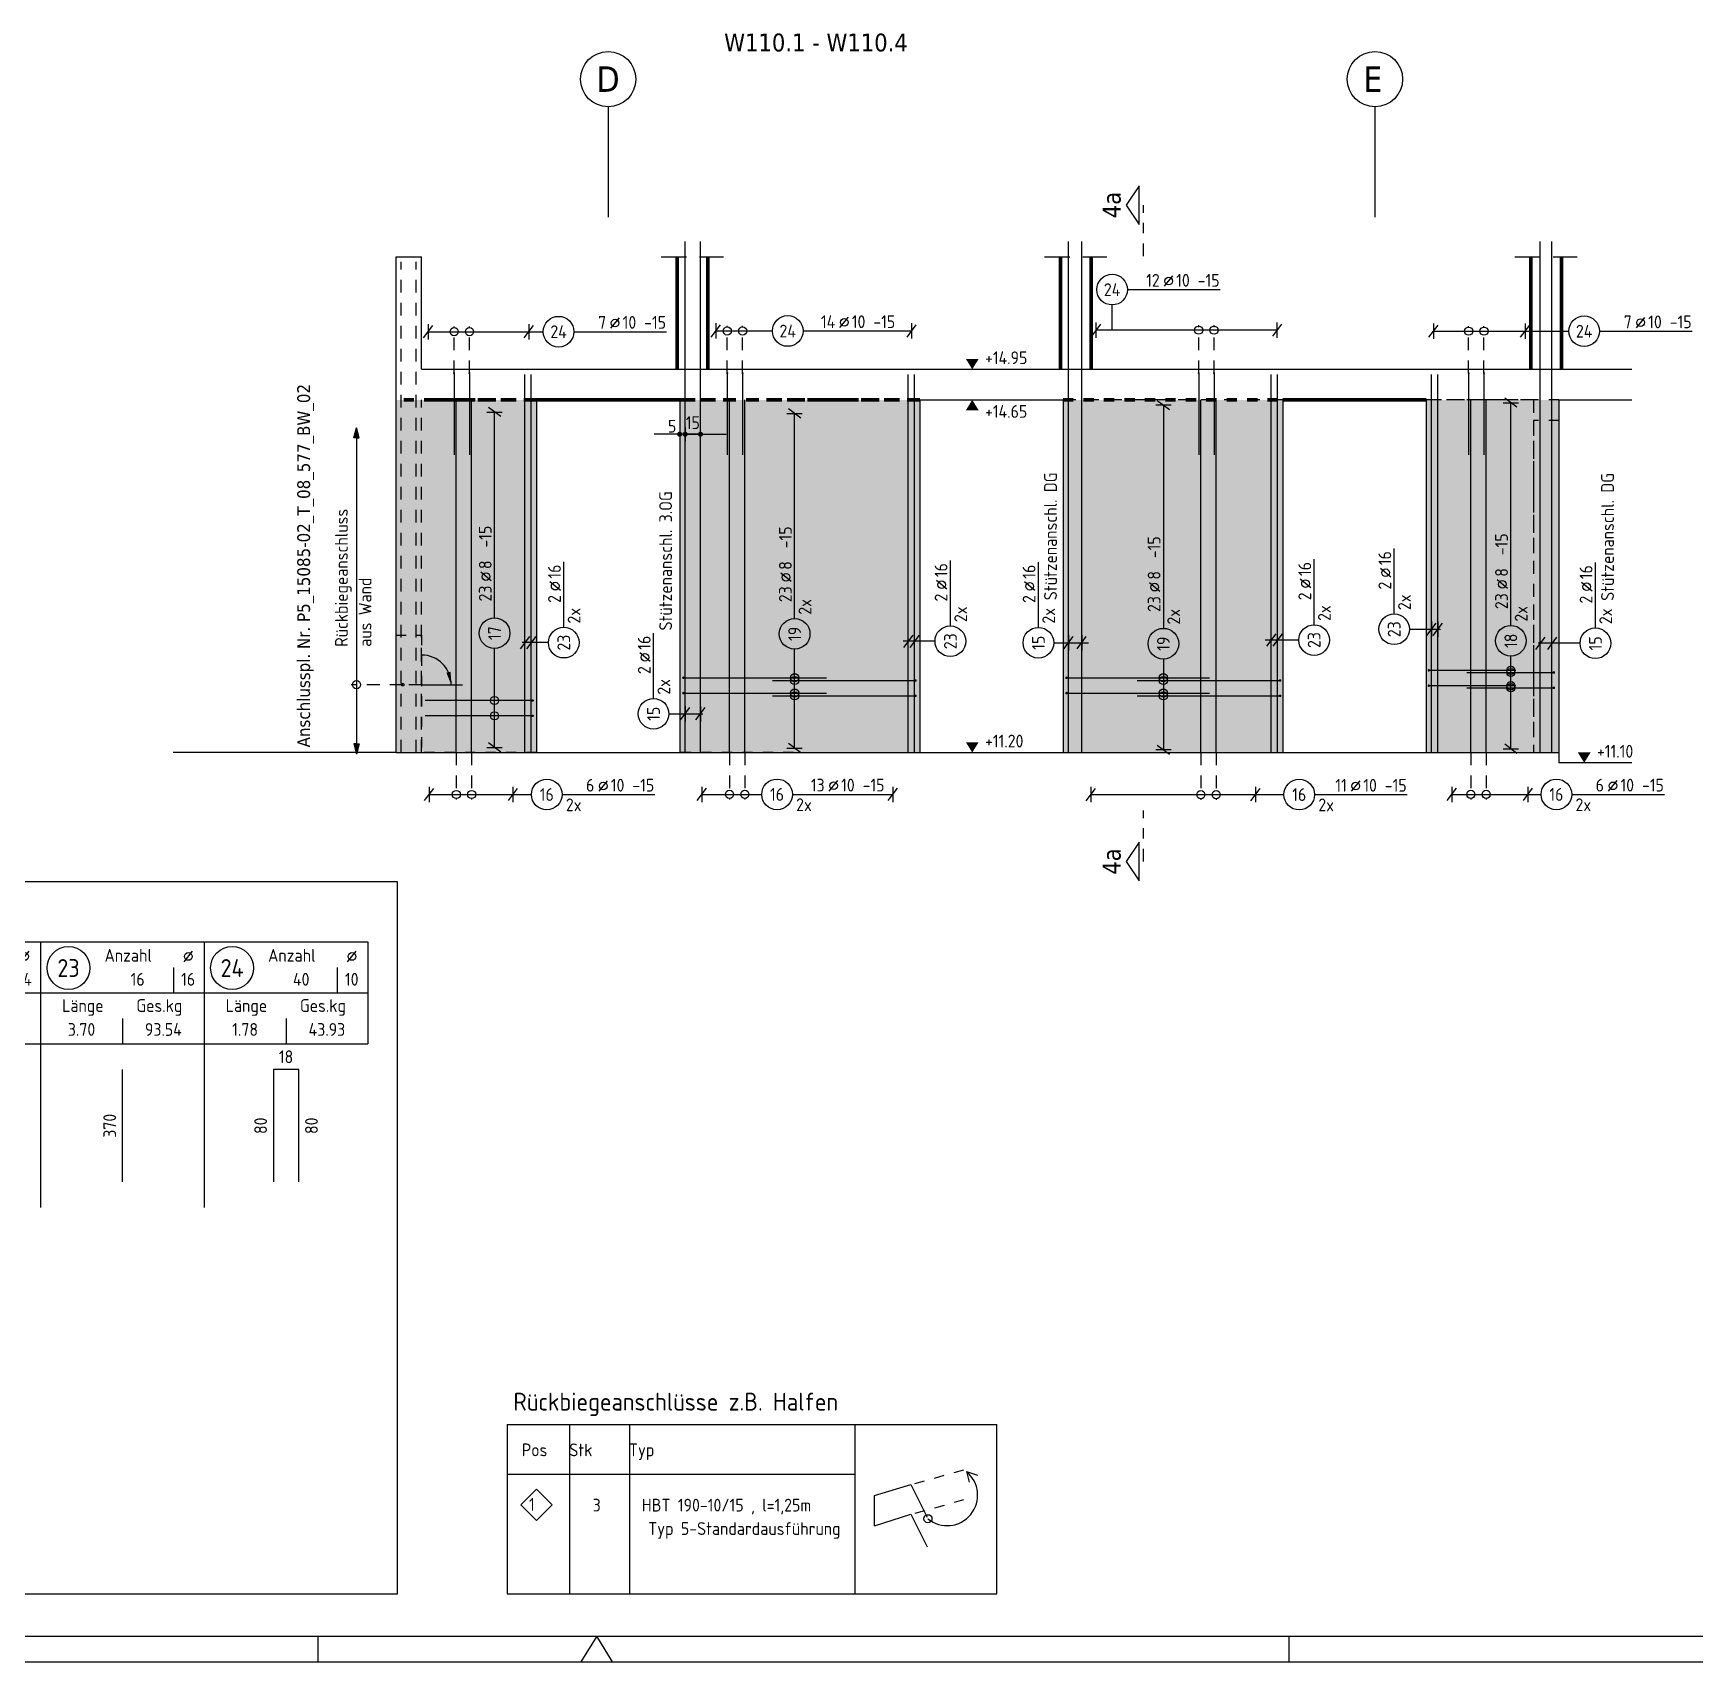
# Model space of a CAD drawing. Extents: x 0 to 72.6, y 1.4 to 31.1.
# Drawn here: x 26.26 to 42.52, y 1.41 to 17.34 of the extents above; entities that cross this region are included whole.
import ezdxf
from ezdxf.enums import TextEntityAlignment as Align

# ---------------------------------------------------------------- set-up
doc = ezdxf.new("R2010")
doc.units = 0
doc.header["$LTSCALE"] = 0.5
for name, pattern in [('AUSGEZOGEN', [1000.01, 1000, 0.01]), ('DASHDOTSMALL', [1.05, 0.5, -0.25, 0.05, -0.25]), ('DOT', [0.175, 0.05, -0.125]), ('GESTRICHELT', [0.75, 0.5, -0.25]), ('HIDDEN', [0.375, 0.25, -0.125]), ('PUNKT', [0.175, 0.05, -0.125]), ('STRICHPUNKT2', [0.55, 0.25, -0.125, 0.05, -0.125]), ('VERDECKT', [0.375, 0.25, -0.125])]:
    doc.linetypes.add(name, pattern=pattern)
for name, color, linetype in [('ACHSEN', 7, 'Continuous'), ('AFU', 7, 'Continuous'), ('BETON', 7, 'Continuous'), ('DRUEBER', 7, 'Continuous'), ('grau_hell', 7, 'Continuous'), ('grau_mittel', 7, 'Continuous'), ('HBT', 7, 'Continuous'), ('HILFE', 7, 'Continuous'), ('koten', 7, 'Continuous'), ('MASSE', 7, 'Continuous'), ('OBJEKT', 7, 'Continuous'), ('RAHMEN', 7, 'Continuous'), ('RND', 7, 'Continuous'), ('RND_BILD', 7, 'Continuous'), ('SCHNITTE', 7, 'Continuous'), ('SFP_Achsen', 7, 'Continuous'), ('TEXT', 7, 'Continuous'), ('VERDECKT', 7, 'Continuous')]:
    doc.layers.add(name, color=color, linetype=linetype)
doc.layers.add('NOPLOT', color=7, linetype='Continuous', plot=False)
doc.styles.add('helv', font='tahoma.ttf')
doc.styles.add('liste', font='isocp-e.shx')
doc.styles.add('txt', font='isocp.shx')
doc.linetypes.add('AFU_50L', pattern='A,0.75,["/",Standard,S=0.2,R=0,X=-0.01,Y=-0.1],0.07,["/",Standard,S=0.2,R=0,X=-0.01,Y=-0.1],0.75', length=1.57)
doc.dimstyles.new('DOT_I', dxfattribs={"dimscale": 0.5, "dimtxt": 0.25, "dimasz": 0.25, "dimexe": 0.1, "dimexo": 0.3, "dimgap": 0.1, "dimtad": 1, "dimdec": 3, "dimzin": 3, "dimtxsty": 'txt', "dimblk": 'DOT', "dimblk1": 'DOT', "dimblk2": 'DOT', "dimsah": 1, "dimcen": 0.1, "dimse1": 1, "dimse2": 1, "dimazin": 0, "dimtfac": 1, "dimtdec": 4, "dimtix": 1, "dimtmove": 2, "dimatfit": 3, "dimfxl": 0, "dimtvp": 1, "dimtolj": 1, "dimtzin": 0, "dimarcsym": 0})

# ---------------------------------------------------------------- blocks, each defined once
blk = doc.blocks.new('A1-19-0')
at = {"layer": 'RAHMEN', "color": 5}
blk.add_line((2, 0.5), (102.6, 0.5), dxfattribs=at)
at = {"layer": 'RAHMEN', "color": 7}
for p, q in [((46.1, 0), (46.1, 0.5)), ((65.1, 0), (65.1, 0.5))]:
    blk.add_line(p, q, dxfattribs=at)
at = {"layer": 'RAHMEN', "color": 7, "linetype": 'Continuous'}
for p, q in [((51.55, 0.5), (51.24, 0)), ((51.86, 0), (51.55, 0.5))]:
    blk.add_line(p, q, dxfattribs=at)
at = {"layer": 'RAHMEN'}
blk.add_line((0, 0), (103.1, 0), dxfattribs=at)
blk = doc.blocks.new('PFEIL')
at = {"color": 7, "linetype": 'Continuous'}
blk.add_solid([(-1, -0.17), (-1, 0.17), (0, 0)], dxfattribs=at)
blk = doc.blocks.new('Pfeillinie')
at = {"layer": 'TEXT', "linetype": 'Continuous'}
blk.add_hatch(color=7, dxfattribs=at).paths.add_polyline_path([(0, 0), (-0.8, 0.2), (-0.8, 0), (-0.8, -0.2)])
at = {"layer": 'TEXT', "color": 7, "linetype": 'Continuous'}
for p, q in [((-0.8, 0), (-0.8, 0.2)), ((-0.8, 0.2), (0, 0)), ((-0.8, 0), (-0.8, -0.2)), ((-0.8, -0.2), (0, 0))]:
    blk.add_line(p, q, dxfattribs=at)
blk = doc.blocks.new('RND_LEI')
at = {"layer": 'RND', "color": 7, "linetype": 'Continuous'}
blk.add_line((1.022, 0.066), (1.19, 0.27), dxfattribs=at)
for centre, radius in [((0, 0), 0.3), ((1.106, 0.168), 0.075)]:
    blk.add_circle(centre, radius, dxfattribs=at)
at = {"layer": 'RND', "color": 7, "linetype": 'Continuous', "style": 'txt'}
blk.add_attdef('POSL', text='', height=0.25, dxfattribs=at).set_placement((0, 0), align=Align.MIDDLE)
blk.add_attdef('ANZ', text='', height=0.25, dxfattribs=at).set_placement((0.931, 0.057), align=Align.RIGHT)
for tag, p in [('DUM', (1.253, 0.057)), ('ABSTD', (1.674, 0.057)), ('POSTXT', (0.374, -0.327))]:
    blk.add_attdef(tag, p, '', height=0.25, dxfattribs=at)
blk = doc.blocks.new('lei_gre')
at = {"layer": 'RND', "color": 7, "linetype": 'Continuous'}
for p, q in [((-0.09, -0.12), (0.09, 0.12)), ((0, 0.15), (0, -0.15))]:
    blk.add_line(p, q, dxfattribs=at)
blk = doc.blocks.new('SCHN-2')
at = {"layer": 'SCHNITTE', "color": 6, "linetype": 'Continuous'}
blk.add_lwpolyline([(0.378, 0.088), (0, 0.34), (-0.378, 0.088)], close=True, dxfattribs=at)
at = {"layer": 'SCHNITTE', "color": 1, "linetype": 'DASHDOTSMALL', "style": 'helv'}
blk.add_attdef('SCHN-2', text='', height=0.35, dxfattribs=at).set_placement((0, 0.45), align=Align.CENTER)
blk = doc.blocks.new('okrd_o')
at = {"layer": 'koten', "color": 7, "linetype": 'Continuous'}
blk.add_solid([(-0.125, 0.202), (0.125, 0.202), (0, 0)], dxfattribs=at)
at = {"layer": 'koten', "style": 'txt'}
blk.add_attdef('OKRD', (0.25, 0.1), '', height=0.25, dxfattribs=at)
blk = doc.blocks.new('okrd_u')
at = {"layer": 'koten', "color": 7, "linetype": 'Continuous'}
blk.add_solid([(-0.125, -0.202), (0.125, -0.202), (0, 0)], dxfattribs=at)
at = {"layer": 'koten', "style": 'txt'}
blk.add_attdef('OKRD', (0.25, -0.35), '', height=0.25, dxfattribs=at)
blk = doc.blocks.new('RND_LIS2')
at = {"layer": 'RND', "color": 3, "linetype": 'Continuous'}
for p, q in [((0, 0), (0, -5.2)), ((0, 0), (3.2, 0)), ((3.2, 0), (3.2, -2)), ((2.6, -0.503), (2.6, -1)), ((0, -1), (3.2, -1)), ((1.6, -1.503), (1.6, -2)), ((0, -2), (3.2, -2))]:
    blk.add_line(p, q, dxfattribs=at)
at = {"layer": 'RND', "color": 7, "linetype": 'Continuous'}
blk.add_line((2.805, -0.39), (2.973, -0.186), dxfattribs=at)
at = {"layer": 'RND', "color": 1, "linetype": 'Continuous'}
blk.add_circle((0.545, -0.513), 0.42, dxfattribs=at)
at = {"layer": 'RND', "color": 7, "linetype": 'Continuous'}
blk.add_circle((2.889, -0.288), 0.075, dxfattribs=at)
at = {"layer": 'RND', "color": 7, "linetype": 'Continuous', "style": 'txt'}
for s, p in [('Anzahl', (1.249, -0.391)), ('Länge', (0.42, -1.373)), ('Ges.kg', (1.872, -1.373))]:
    blk.add_text(s, height=0.25, dxfattribs=at).set_placement(p)
at = {"layer": 'RND', "color": 1, "linetype": 'Continuous', "style": 'txt'}
blk.add_attdef('POS1', text='', height=0.35, dxfattribs=at).set_placement((0.545, -0.513), align=Align.MIDDLE)
at = {"layer": 'RND', "color": 7, "linetype": 'Continuous', "style": 'txt'}
for tag, p in [('STK1', (1.897, -0.859)), ('DS1', (2.885, -0.859)), ('LANG1', (0.8, -1.841)), ('GEW', (2.4, -1.841))]:
    blk.add_attdef(tag, text='', height=0.25, dxfattribs=at).set_placement(p, align=Align.CENTER)
blk = doc.blocks.new('DOT')
at = {"layer": 'MASSE', "color": 7, "linetype": 'Continuous'}
for p, q in [((0, 0), (-1, 0)), ((0, 0.54), (0, -0.54))]:
    blk.add_line(p, q, dxfattribs=at)
at = {"layer": 'MASSE', "color": 7, "linetype": 'Continuous', "const_width": 0.2}
blk.add_lwpolyline([(-0.1, 0, 1), (0.1, 0, 1)], format="xyb", close=True, dxfattribs=at)
blk = doc.blocks.new('*D27')
at = {"layer": 'Defpoints', "color": 0, "linetype": 'AUSGEZOGEN', "transparency": 16777216}
for p in [(32.588, 13.418), (32.588, 13.418), (32.642, 13.418)]:
    blk.add_point(p, dxfattribs=at)
at = {"layer": 'MASSE', "color": 0, "linetype": 'AUSGEZOGEN', "lineweight": -2, "transparency": 16777216}
for p, q in [((32.463, 13.418), (32.338, 13.418)), ((32.642, 13.418), (32.588, 13.418)), ((32.767, 13.418), (32.892, 13.418))]:
    blk.add_line(p, q, dxfattribs=at)
at = {"layer": 'MASSE', "color": 0, "linetype": 'AUSGEZOGEN', "lineweight": -2, "transparency": 16777216, "xscale": 0.125, "yscale": 0.125, "zscale": 0.125}
blk.add_blockref('DOT', (32.588, 13.418), dxfattribs=at)
at = {"layer": 'MASSE', "color": 0, "linetype": 'AUSGEZOGEN', "lineweight": -2, "transparency": 16777216, "xscale": 0.125, "yscale": 0.125, "zscale": 0.125, "rotation": 180}
blk.add_blockref('DOT', (32.642, 13.418), dxfattribs=at)
at = {"layer": 'MASSE', "color": 0, "linetype": 'AUSGEZOGEN', "transparency": 16777216, "insert": (32.514, 13.496), "char_height": 0.125, "attachment_point": 5, "style": 'txt'}
blk.add_mtext('\\A1;5', dxfattribs=at)
blk = doc.blocks.new('*D29')
at = {"layer": 'Defpoints', "color": 0, "linetype": 'AUSGEZOGEN', "transparency": 16777216}
for p in [(32.642, 13.418), (32.642, 13.418), (32.792, 13.418)]:
    blk.add_point(p, dxfattribs=at)
at = {"layer": 'MASSE', "color": 0, "linetype": 'AUSGEZOGEN', "lineweight": -2, "transparency": 16777216}
for p, q in [((32.517, 13.418), (32.392, 13.418)), ((32.792, 13.418), (32.642, 13.418)), ((32.917, 13.418), (33.042, 13.418))]:
    blk.add_line(p, q, dxfattribs=at)
at = {"layer": 'MASSE', "color": 0, "linetype": 'AUSGEZOGEN', "lineweight": -2, "transparency": 16777216, "xscale": 0.125, "yscale": 0.125, "zscale": 0.125}
blk.add_blockref('DOT', (32.642, 13.418), dxfattribs=at)
at = {"layer": 'MASSE', "color": 0, "linetype": 'AUSGEZOGEN', "lineweight": -2, "transparency": 16777216, "xscale": 0.125, "yscale": 0.125, "zscale": 0.125, "rotation": 180}
blk.add_blockref('DOT', (32.792, 13.418), dxfattribs=at)
at = {"layer": 'MASSE', "color": 0, "linetype": 'AUSGEZOGEN', "transparency": 16777216, "insert": (32.717, 13.531), "char_height": 0.125, "attachment_point": 5, "style": 'txt'}
blk.add_mtext('\\A1;15', dxfattribs=at)

msp = doc.modelspace()

# ---------------------------------------------------------------- hatches: boundary and pattern name
at = {"layer": 'grau_hell'}
msp.add_hatch(color=9, dxfattribs=at).paths.add_polyline_path([(31.1884, 13.7533), (30.0634, 13.7533), (30.0634, 10.3033), (31.1884, 10.3033)])
h = msp.add_hatch(color=9, dxfattribs=at)
h.paths.add_polyline_path([(40.9384, 13.4533), (40.9384, 13.7533), (39.8884, 13.7533), (39.8884, 10.3033), (40.9384, 10.3033)])
h.paths.add_polyline_path([(38.4884, 13.7533), (36.3384, 13.7533), (36.3384, 10.3033), (38.4884, 10.3033)])
h.paths.add_polyline_path([(34.9384, 13.7533), (34.0509, 13.7533), (32.5884, 13.7533), (32.5884, 10.3033), (34.9384, 10.3033)])
at = {"layer": 'grau_mittel'}
h = msp.add_hatch(color=61, dxfattribs=at)
h.paths.add_polyline_path([(29.8134, 11.4533), (30.0634, 11.4533), (30.0634, 13.7533), (29.8134, 13.7533)])
h.paths.add_polyline_path([(29.8134, 10.3033), (30.0634, 10.3033), (30.0634, 11.4533), (29.8134, 11.4533)])
h = msp.add_hatch(color=61, dxfattribs=at)
h.paths.add_polyline_path([(40.9384, 13.7533), (40.9384, 13.4533), (41.1884, 13.4533), (41.1884, 13.7533)])
h.paths.add_polyline_path([(41.1884, 13.4533), (40.9384, 13.4533), (40.9384, 10.3033), (41.1884, 10.3033)])

# ---------------------------------------------------------------- linework, layer by layer
at = {"layer": 'ACHSEN', "color": 140, "linetype": 'AUSGEZOGEN'}
for p, q in [((31.8884, 16.6212), (31.8884, 15.5428)), ((39.3884, 16.6212), (39.3884, 15.5428))]:
    msp.add_line(p, q, dxfattribs=at)
at = {"layer": 'AFU', "color": 8, "linetype": 'AFU_50L'}
for p, q in [((29.8134, 10.3033), (31.1884, 10.3033)), ((32.5884, 10.3033), (34.9384, 10.3033)), ((36.3384, 10.3033), (38.4884, 10.3033)), ((39.8884, 10.3033), (41.1884, 10.3033))]:
    msp.add_line(p, q, dxfattribs=at)
at = {"layer": 'BETON', "color": 6, "linetype": 'AUSGEZOGEN'}
for p, q in [((29.8134, 15.1533), (30.0634, 15.1533)), ((29.8134, 10.3033), (29.8134, 15.1533)), ((30.0634, 14.0533), (30.0634, 15.1533)), ((30.0634, 14.0533), (41.9013, 14.0533)), ((31.1884, 13.7533), (31.1884, 10.3033)), ((32.5884, 13.7533), (32.5884, 10.3033)), ((34.9384, 13.7533), (34.9384, 10.3033)), ((34.9384, 13.7533), (36.3384, 13.7533)), ((36.3384, 13.7533), (36.3384, 10.3033)), ((38.4884, 13.7533), (38.4884, 10.3033)), ((39.8884, 13.7533), (39.8884, 10.3033)), ((41.1884, 13.7533), (41.1884, 10.2033)), ((41.1884, 13.7533), (41.9013, 13.7533)), ((31.1884, 10.3033), (32.5884, 10.3033)), ((34.9384, 10.3033), (36.3384, 10.3033)), ((38.4884, 10.3033), (39.8884, 10.3033)), ((41.9013, 10.2033), (41.1884, 10.2033))]:
    msp.add_line(p, q, dxfattribs=at)
at = {"layer": 'BETON', "color": 6, "linetype": 'AUSGEZOGEN', "lineweight": 70}
for p, q in [((32.5634, 15.1533), (32.5634, 14.0533)), ((32.8634, 15.1533), (32.8634, 14.0533)), ((36.3134, 15.1533), (36.3134, 14.0533)), ((36.6134, 15.1533), (36.6134, 14.0533)), ((40.9134, 15.1533), (40.9134, 14.0533)), ((41.2134, 15.1533), (41.2134, 14.0533)), ((31.1884, 13.7533), (32.5884, 13.7533)), ((38.4884, 13.7533), (39.8884, 13.7533))]:
    msp.add_line(p, q, dxfattribs=at)
at = {"layer": 'DRUEBER', "color": 7, "linetype": 'PUNKT', "lineweight": 70}
for p, q in [((31.1884, 13.7533), (29.8134, 13.7533)), ((34.9384, 13.7533), (32.5884, 13.7533)), ((36.3384, 13.7533), (38.4884, 13.7533))]:
    msp.add_line(p, q, dxfattribs=at)
at = {"layer": 'DRUEBER', "color": 7, "linetype": 'PUNKT'}
for p, q in [((41.1884, 13.7533), (39.8884, 13.7533)), ((41.1884, 13.5533), (40.9384, 13.5533)), ((29.8134, 11.4533), (30.0634, 11.4533)), ((30.0634, 11.4533), (30.0634, 10.3033))]:
    msp.add_line(p, q, dxfattribs=at)
at = {"layer": 'DRUEBER', "color": 7, "linetype": 'DOT'}
for p, q in [((40.9384, 13.5533), (40.9384, 10.3033)), ((31.1884, 10.3033), (30.0634, 10.3033)), ((33.7009, 10.3033), (32.5884, 10.3033))]:
    msp.add_line(p, q, dxfattribs=at)
at = {"layer": 'HBT', "color": 5, "linetype": 'Continuous'}
for p, q in [((30.9007, 3.7302), (35.6901, 3.7302)), ((30.9007, 3.7302), (30.9007, 2.0728)), ((30.9007, 3.7302), (35.6901, 3.7302)), ((35.6901, 2.0728), (35.6901, 3.7302)), ((30.9007, 2.0728), (35.6901, 2.0728))]:
    msp.add_line(p, q, dxfattribs=at)
at = {"layer": 'HILFE', "color": 102, "linetype": 'GESTRICHELT'}
for p, q in [((32.4056, 15.1533), (33.0164, 15.1533)), ((36.1556, 15.1533), (36.7664, 15.1533)), ((40.7556, 15.1533), (41.3664, 15.1533))]:
    msp.add_line(p, q, dxfattribs=at)
at = {"layer": 'NOPLOT', "color": 191, "linetype": 'AUSGEZOGEN'}
msp.add_line((29.8134, 10.3033), (27.6323, 10.3033), dxfattribs=at)
at = {"layer": 'OBJEKT', "color": 7, "linetype": 'Continuous'}
for p, q in [((31.5104, 3.7302), (31.5104, 2.0728)), ((32.0988, 3.7302), (32.0988, 2.0728)), ((34.3019, 3.7302), (34.3019, 2.0728))]:
    msp.add_line(p, q, dxfattribs=at)
at = {"layer": 'RND', "color": 7, "linetype": 'AUSGEZOGEN'}
for p, q in [((36.9678, 14.8324), (37.8741, 14.8324)), ((36.8178, 14.4361), (36.8178, 14.6824)), ((30.1281, 14.4211), (31.1118, 14.4211)), ((31.1118, 14.4211), (31.2536, 14.4211)), ((31.5536, 14.4211), (32.4599, 14.4211)), ((32.9412, 14.4279), (33.4949, 14.4279)), ((33.7949, 14.4279), (34.8571, 14.4279)), ((38.4309, 14.4361), (36.6607, 14.4361)), ((39.9622, 14.4259), (40.8586, 14.4259)), ((40.8586, 14.4259), (41.2848, 14.4259)), ((41.5848, 14.4259), (42.491, 14.4259)), ((37.3191, 13.7036), (37.3191, 11.5184)), ((40.7176, 11.5468), (40.7176, 13.7262)), ((30.7773, 11.6216), (30.7773, 13.6348)), ((33.7127, 11.6147), (33.7127, 13.6206)), ((38.7934, 11.5539), (38.7934, 12.1939)), ((39.5764, 11.6597), (39.5764, 12.2997)), ((31.4544, 11.5284), (31.4544, 12.1684)), ((35.2355, 11.5424), (35.2355, 12.1824)), ((36.0965, 11.5275), (36.0965, 12.1675)), ((41.5447, 11.5223), (41.5447, 12.1623)), ((32.3322, 10.8324), (32.3322, 11.4724)), ((30.7773, 10.3517), (30.7773, 11.3216)), ((33.7127, 10.3471), (33.7127, 11.3147)), ((37.3191, 11.2184), (37.3191, 10.3308)), ((40.7176, 10.3399), (40.7176, 11.2468)), ((30.1376, 9.8928), (30.9576, 9.8928)), ((30.9576, 9.8928), (31.1379, 9.8928)), ((31.4379, 9.8928), (32.3442, 9.8928)), ((32.8057, 9.894), (33.3903, 9.894)), ((33.6903, 9.894), (34.6739, 9.894)), ((36.6087, 9.8918), (38.2194, 9.8918)), ((38.2194, 9.8918), (38.4979, 9.8918)), ((38.7979, 9.8918), (39.7041, 9.8918)), ((40.1406, 9.8936), (40.8853, 9.8936)), ((40.8853, 9.8936), (41.0133, 9.8936)), ((41.3133, 9.8936), (42.2195, 9.8936))]:
    msp.add_line(p, q, dxfattribs=at)
at = {"layer": 'RND', "color": 102, "linetype": 'VERDECKT'}
for p, q in [((30.3818, 14.0152), (30.3818, 14.4711)), ((30.5318, 14.0152), (30.5318, 14.4711)), ((33.0533, 14.0152), (33.0533, 14.4779)), ((33.2033, 14.0152), (33.2033, 14.4779)), ((37.6644, 14.0152), (37.6644, 14.4861)), ((37.8144, 14.0152), (37.8144, 14.4861)), ((40.305, 14.0152), (40.305, 14.4759)), ((40.455, 14.0152), (40.455, 14.4759)), ((29.8793, 10.9667), (29.3764, 10.9667)), ((30.4034, 10.3033), (30.4034, 9.8428)), ((30.5534, 10.3033), (30.5534, 9.8428)), ((33.075, 10.3033), (33.075, 9.844)), ((33.225, 10.3033), (33.225, 9.844)), ((37.686, 10.3033), (37.686, 9.8418)), ((37.836, 10.3033), (37.836, 9.8418)), ((40.3266, 10.3033), (40.3266, 9.8436)), ((40.4766, 10.3033), (40.4766, 9.8436))]:
    msp.add_line(p, q, dxfattribs=at)
at = {"layer": 'RND', "color": 102, "linetype": 'AUSGEZOGEN'}
for p, q in [((31.3044, 11.3784), (31.0461, 11.3784)), ((35.0855, 11.3924), (34.7726, 11.3924)), ((36.2465, 11.3775), (36.5852, 11.3775)), ((38.6434, 11.4039), (38.3152, 11.4039)), ((39.7264, 11.5097), (40.0283, 11.5097)), ((41.3947, 11.3723), (40.9862, 11.3723)), ((32.4822, 10.6824), (32.8149, 10.6824)), ((35.3932, 3.2676), (35.4997, 3.234)), ((35.3932, 3.2676), (35.4184, 3.164))]:
    msp.add_line(p, q, dxfattribs=at)
at = {"layer": 'RND', "color": 1, "linetype": 'DOT'}
for p, q in [((34.8869, 3.1518), (35.3688, 3.2849)), ((34.8901, 2.8604), (35.3688, 2.9935))]:
    msp.add_line(p, q, dxfattribs=at)
at = {"layer": 'RND', "color": 1, "linetype": 'AUSGEZOGEN'}
for p, q in [((34.493, 3.0343), (34.8502, 3.1423)), ((34.8502, 3.1423), (35.0076, 2.8226)), ((34.493, 2.7379), (34.493, 3.0343)), ((34.493, 2.7379), (34.8502, 2.8508)), ((34.8502, 2.8508), (35.0076, 2.5312))]:
    msp.add_line(p, q, dxfattribs=at)
for points in [[(32.6419, 10.3033), (32.6419, 15.3033)], [(32.7919, 10.3033), (32.7919, 15.3033)], [(36.3919, 10.3033), (36.3919, 15.3033)], [(36.52, 10.3033), (36.52, 15.3033)], [(41.0047, 10.3033), (41.0047, 15.3033)], [(41.1198, 10.3033), (41.1198, 15.3033)], [(30.3818, 14.0152), (30.3818, 13.2152)], [(30.5318, 14.0152), (30.5318, 13.2152)], [(31.0728, 10.3033), (31.0728, 14.0033)], [(31.1348, 10.3033), (31.1348, 14.0033)], [(33.0533, 14.0152), (33.0533, 13.2152)], [(33.2033, 14.0152), (33.2033, 13.2152)], [(34.8228, 10.3033), (34.8228, 14.0033)], [(34.8848, 10.3033), (34.8848, 14.0033)], [(37.6644, 14.0152), (37.6644, 13.2152)], [(37.8144, 14.0152), (37.8144, 13.2152)], [(38.3728, 10.3033), (38.3728, 14.0033)], [(38.4348, 10.3033), (38.4348, 14.0033)], [(39.9419, 10.3033), (39.9419, 14.0033)], [(40.0039, 10.3033), (40.0039, 14.0033)], [(40.305, 14.0152), (40.305, 13.2152)], [(40.455, 14.0152), (40.455, 13.2152)], [(30.4034, 10.3033), (30.4034, 13.7533)], [(30.5534, 10.3033), (30.5534, 13.7533)], [(33.075, 10.3033), (33.075, 13.7533)], [(33.225, 10.3033), (33.225, 13.7533)], [(37.686, 10.3033), (37.686, 13.7533)], [(37.836, 10.3033), (37.836, 13.7533)], [(40.3266, 10.3033), (40.3266, 13.7533)], [(40.4766, 10.3033), (40.4766, 13.7533)], [(39.9159, 11.1077), (40.7659, 11.1077)], [(40.2882, 11.0871), (41.1382, 11.0871)], [(32.6243, 11.035), (34.0243, 11.035)], [(33.4946, 11.0084), (34.8946, 11.0084)], [(36.3712, 11.035), (37.7712, 11.035)], [(37.0615, 11.0084), (38.4615, 11.0084)], [(39.9159, 10.9577), (40.7659, 10.9577)], [(40.2882, 10.9371), (41.1382, 10.9371)], [(31.1499, 10.8122), (30.0999, 10.8122)], [(32.6243, 10.885), (34.0243, 10.885)], [(33.4946, 10.8584), (34.8946, 10.8584)], [(36.3712, 10.885), (37.7712, 10.885)], [(37.0615, 10.8584), (38.4615, 10.8584)], [(31.1499, 10.6622), (30.0999, 10.6622)]]:
    msp.add_lwpolyline(points, dxfattribs=at)
at = {"layer": 'RND', "color": 7, "linetype": 'HIDDEN'}
for points in [[(29.8637, 10.3033), (29.8637, 15.1033)], [(30.0095, 10.3033), (30.0095, 15.1033)]]:
    msp.add_lwpolyline(points, dxfattribs=at)
at = {"layer": 'RND', "color": 7, "linetype": 'AUSGEZOGEN'}
for points, const_width in [([(30.3768, 14.0152, 1), (30.3868, 14.0152, 1)], 0.01), ([(30.5268, 14.0152, 1), (30.5368, 14.0152, 1)], 0.01), ([(33.0483, 14.0152, 1), (33.0583, 14.0152, 1)], 0.01), ([(33.1983, 14.0152, 1), (33.2083, 14.0152, 1)], 0.01), ([(37.6594, 14.0152, 1), (37.6694, 14.0152, 1)], 0.01), ([(37.8094, 14.0152, 1), (37.8194, 14.0152, 1)], 0.01), ([(40.3, 14.0152, 1), (40.31, 14.0152, 1)], 0.01), ([(40.45, 14.0152, 1), (40.46, 14.0152, 1)], 0.01), ([(39.9096, 11.1077, 1), (39.9221, 11.1077, 1)], 0.0125), ([(41.1319, 11.0871, 1), (41.1444, 11.0871, 1)], 0.0125), ([(32.6181, 11.035, 1), (32.6306, 11.035, 1)], 0.0125), ([(32.6181, 10.885, 1), (32.6306, 10.885, 1)], 0.0125), ([(34.8884, 11.0084, 1), (34.9009, 11.0084, 1)], 0.0125), ([(36.3649, 11.035, 1), (36.3774, 11.035, 1)], 0.0125), ([(36.3649, 10.885, 1), (36.3774, 10.885, 1)], 0.0125), ([(38.4552, 11.0084, 1), (38.4677, 11.0084, 1)], 0.0125), ([(39.9096, 10.9577, 1), (39.9221, 10.9577, 1)], 0.0125), ([(41.1319, 10.9371, 1), (41.1444, 10.9371, 1)], 0.0125), ([(31.1437, 10.8122, 1), (31.1562, 10.8122, 1)], 0.0125), ([(34.8884, 10.8584, 1), (34.9009, 10.8584, 1)], 0.0125), ([(38.4552, 10.8584, 1), (38.4677, 10.8584, 1)], 0.0125), ([(31.1437, 10.6622, 1), (31.1562, 10.6622, 1)], 0.0125)]:
    msp.add_lwpolyline(points, format="xyb", close=True, dxfattribs=dict(at, const_width=const_width))
at = {"layer": 'RND', "color": 102, "linetype": 'AUSGEZOGEN'}
msp.add_lwpolyline([(29.4264, 13.4819), (29.4264, 10.2884)], dxfattribs=at)
at = {"layer": 'RND', "color": 7, "linetype": 'AUSGEZOGEN'}
msp.add_lwpolyline([(31.3408, 2.9426), (31.187, 3.0964), (31.0332, 2.9426), (31.187, 2.7888)], close=True, dxfattribs=at)
for centre in [(33.0533, 14.4279), (33.2033, 14.4279), (37.6644, 14.4361), (37.8144, 14.4361), (40.305, 14.4259), (40.455, 14.4259), (30.3818, 14.4211), (30.5318, 14.4211), (33.7127, 11.035), (37.3191, 11.035), (40.7176, 11.1077), (40.7176, 11.0871), (29.4264, 10.9667), (33.7127, 11.0084), (33.7127, 10.885), (33.7127, 10.8584), (37.3191, 11.0084), (37.3191, 10.885), (37.3191, 10.8584), (40.7176, 10.9577), (40.7176, 10.9371), (30.7773, 10.8122), (30.7773, 10.6622), (30.4034, 9.8928), (30.5534, 9.8928), (33.075, 9.894), (33.225, 9.894), (37.686, 9.8918), (37.836, 9.8918), (40.3266, 9.8936), (40.4766, 9.8936), (35.016, 2.8066)]:
    msp.add_circle(centre, 0.04, dxfattribs=at)
at = {"layer": 'RND', "color": 102, "linetype": 'AUSGEZOGEN'}
msp.add_arc((35.2043, 3.0373), 0.2979, 230.77636, 50.64229, dxfattribs=at)
at = {"layer": 'RND_BILD', "color": 1, "linetype": 'AUSGEZOGEN'}
for points in [[(27.1377, 6.1018), (27.1377, 7.2018)], [(28.8614, 6.1018), (28.8614, 7.2018), (28.6139, 7.2018), (28.6139, 6.1018)]]:
    msp.add_lwpolyline(points, dxfattribs=at)
at = {"layer": 'SCHNITTE', "color": 6, "linetype": 'STRICHPUNKT2'}
for p, q in [((37.1263, 15.1602), (37.1263, 15.6602)), ((37.1263, 9.2372), (37.1263, 9.7372))]:
    msp.add_line(p, q, dxfattribs=at)
at = {"layer": 'SFP_Achsen', "color": 7, "linetype": 'AUSGEZOGEN'}
for centre in [(31.8884, 16.8916), (39.3884, 16.8916)]:
    msp.add_circle(centre, 0.2705, dxfattribs=at)
at = {"layer": 'TEXT', "color": 7, "linetype": 'VERDECKT'}
msp.add_line((30.0633, 10.9667), (29.8793, 10.9667), dxfattribs=at)
at = {"layer": 'TEXT', "color": 7, "linetype": 'Continuous'}
msp.add_line((30.9007, 3.2425), (34.3019, 3.2425), dxfattribs=at)
at = {"layer": 'TEXT', "color": 7, "linetype": 'VERDECKT'}
msp.add_lwpolyline([(30.0633, 10.9667), (30.0633, 11.3667)], dxfattribs=at)
at = {"layer": 'TEXT', "color": 1, "linetype": 'AUSGEZOGEN'}
msp.add_lwpolyline([(30.0633, 10.9667), (30.4633, 10.9667)], dxfattribs=at)
msp.add_lwpolyline([(7.4398, 2.0728), (29.8264, 2.0728), (29.8264, 9.0373), (7.4398, 9.0373)], close=True, dxfattribs=at)
at = {"layer": 'TEXT', "color": 7, "linetype": 'VERDECKT'}
msp.add_circle((29.8793, 10.9667), 0.012, dxfattribs=at)
at = {"layer": 'TEXT', "color": 102, "linetype": 'AUSGEZOGEN'}
msp.add_arc((30.0633, 10.9667), 0.2904, 0, 90, dxfattribs=at)
at = {"layer": 'VERDECKT', "color": 7, "linetype": 'HIDDEN'}
for p, q in [((30.0634, 10.3033), (30.0634, 13.7533)), ((38.4884, 13.7533), (36.3384, 13.7533)), ((40.9384, 13.7533), (39.8884, 13.7533)), ((40.9384, 13.7533), (40.9384, 10.3033)), ((30.0634, 10.3033), (31.1884, 10.3033)), ((32.5884, 10.3033), (34.9384, 10.3033)), ((36.3384, 10.3033), (38.4884, 10.3033)), ((39.8884, 10.3033), (40.9384, 10.3033))]:
    msp.add_line(p, q, dxfattribs=at)
at = {"layer": 'VERDECKT', "color": 7, "linetype": 'HIDDEN', "lineweight": 70}
for p, q in [((31.1884, 13.7533), (30.0634, 13.7533)), ((34.9384, 13.7533), (32.5884, 13.7533))]:
    msp.add_line(p, q, dxfattribs=at)

# ---------------------------------------------------------------- block references
at = {"layer": 'koten', "color": 7, "linetype": 'AUSGEZOGEN', "xscale": 0.5, "yscale": 0.5, "zscale": 0.5}
for name, p, values in [('okrd_o', (35.4497, 14.0533), {'OKRD': '+14.95'}), ('okrd_u', (35.4497, 13.7533), {'OKRD': '+14.65'})]:
    msp.add_blockref(name, p, dxfattribs=at).add_auto_attribs(values)
at = {"layer": 'koten', "color": 7, "linetype": 'AUSGEZOGEN'}
ref = msp.add_blockref('okrd_o', (35.4497, 10.3033), dxfattribs=dict(at, xscale=0.5, yscale=0.5, zscale=0.5))
ref.add_attrib('OKRD', '+11.20', (35.5747, 10.3533), dxfattribs={"layer": '0', "color": 0, "linetype": 'ByBlock', "height": 0.125, "style": 'txt'})
ref = msp.add_blockref('okrd_o', (41.4353, 10.2033), dxfattribs=dict(at, xscale=0.5, yscale=0.5, zscale=0.5))
ref.add_attrib('OKRD', '+11.10', (41.5603, 10.2533), dxfattribs={"layer": '0', "color": 0, "linetype": 'ByBlock', "height": 0.125, "style": 'txt'})
at = {"layer": 'RAHMEN', "color": 7, "linetype": 'AUSGEZOGEN', "xscale": 0.5, "yscale": 0.5, "zscale": 0.5}
msp.add_blockref('A1-19-0', (6.0012, 1.4073), dxfattribs=at)
at = {"layer": 'RND', "color": 7, "linetype": 'AUSGEZOGEN', "xscale": 0.5, "yscale": 0.5, "zscale": 0.5}
for p, values in [((36.8178, 14.8324), {'POSL': '24', 'DUM': '10', 'ANZ': '12', 'ABSTD': '-15'}), ((31.4036, 14.4211), {'POSL': '24', 'DUM': '10', 'ANZ': '7', 'ABSTD': '-15'}), ((33.6449, 14.4279), {'POSL': '24', 'DUM': '10', 'ANZ': '14', 'ABSTD': '-15'}), ((41.4348, 14.4259), {'POSL': '24', 'DUM': '10', 'ANZ': '7', 'ABSTD': '-15'}), ((31.2879, 9.8928), {'POSL': '16', 'DUM': '10', 'ANZ': '6', 'ABSTD': '-15', 'POSTXT': '2x'}), ((33.5403, 9.894), {'POSL': '16', 'DUM': '10', 'ANZ': '13', 'ABSTD': '-15', 'POSTXT': '2x'}), ((38.6479, 9.8918), {'POSL': '16', 'DUM': '10', 'ANZ': '11', 'ABSTD': '-15', 'POSTXT': '2x'}), ((41.1633, 9.8936), {'POSL': '16', 'DUM': '10', 'ANZ': '6', 'ABSTD': '-15', 'POSTXT': '2x'})]:
    msp.add_blockref('RND_LEI', p, dxfattribs=at).add_auto_attribs(values)
for p in [(30.1281, 14.4211), (31.1118, 14.4211), (32.9412, 14.4279), (34.8571, 14.4279), (39.9622, 14.4259), (40.8586, 14.4259), (32.7919, 10.6824), (30.1376, 9.8928), (30.9576, 9.8928), (32.8057, 9.894), (34.6739, 9.894), (36.6087, 9.8918), (38.2194, 9.8918), (40.1406, 9.8936), (40.8853, 9.8936)]:
    msp.add_blockref('lei_gre', p, dxfattribs=at)
for p, rotation in [((36.6607, 14.4361), 180), ((38.4309, 14.4361), 180), ((30.7773, 13.6348), 90), ((33.7127, 13.6206), 90), ((37.3191, 13.7036), 270), ((40.7176, 13.7262), 90), ((30.7773, 10.3517), 90), ((33.7127, 10.3471), 90), ((37.3191, 10.3308), 270), ((40.7176, 10.3399), 90)]:
    msp.add_blockref('lei_gre', p, dxfattribs=dict(at, rotation=rotation))
at = {"layer": 'RND', "color": 102, "linetype": 'AUSGEZOGEN'}
for name, p, xscale, yscale, zscale, rotation in [('Pfeillinie', (29.4264, 13.4819), -0.125, 0.125, 0.125, 270), ('lei_gre', (31.0728, 11.3784), 0.5, 0.5, 0.5, 180), ('lei_gre', (31.1348, 11.3784), 0.5, 0.5, 0.5, 180), ('lei_gre', (34.8228, 11.3924), 0.5, 0.5, 0.5, 180), ('lei_gre', (34.8848, 11.3924), 0.5, 0.5, 0.5, 180), ('lei_gre', (38.3728, 11.4039), 0.5, 0.5, 0.5, 180), ('lei_gre', (38.4348, 11.4039), 0.5, 0.5, 0.5, 180), ('lei_gre', (41.0047, 11.3723), 0.5, 0.5, 0.5, 180), ('lei_gre', (41.1198, 11.3723), 0.5, 0.5, 0.5, 180), ('Pfeillinie', (29.4264, 10.2884), -0.125, 0.125, 0.125, 90)]:
    msp.add_blockref(name, p, dxfattribs=dict(at, xscale=xscale, yscale=yscale, zscale=zscale, rotation=rotation))
at = {"layer": 'RND', "color": 7, "linetype": 'AUSGEZOGEN', "xscale": 0.5, "yscale": 0.5, "zscale": 0.5, "rotation": 90}
for p, values in [((30.7773, 11.4716), {'POSL': '17', 'DUM': '8', 'ANZ': '23', 'ABSTD': '-15'}), ((33.7127, 11.4647), {'POSL': '19', 'DUM': '8', 'ANZ': '23', 'ABSTD': '-15', 'POSTXT': '2x'}), ((37.3191, 11.3684), {'POSL': '19', 'DUM': '8', 'ANZ': '23', 'ABSTD': '-15', 'POSTXT': '2x'}), ((40.7176, 11.3968), {'POSL': '18', 'DUM': '8', 'ANZ': '23', 'ABSTD': '-15', 'POSTXT': '2x'}), ((39.5764, 11.5097), {'POSL': '23', 'DUM': '16', 'ANZ': '2', 'POSTXT': '2x'}), ((31.4544, 11.3784), {'POSL': '23', 'DUM': '16', 'ANZ': '2', 'POSTXT': '2x'}), ((35.2355, 11.3924), {'POSL': '23', 'DUM': '16', 'ANZ': '2', 'POSTXT': '2x'}), ((36.0965, 11.3775), {'POSL': '15', 'DUM': '16', 'ANZ': '2', 'POSTXT': '2x'}), ((38.7934, 11.4039), {'POSL': '23', 'DUM': '16', 'ANZ': '2', 'POSTXT': '2x'}), ((41.5447, 11.3723), {'POSL': '15', 'DUM': '16', 'ANZ': '2', 'POSTXT': '2x'}), ((32.3322, 10.6824), {'POSL': '15', 'DUM': '16', 'ANZ': '2', 'POSTXT': '2x'})]:
    msp.add_blockref('RND_LEI', p, dxfattribs=at).add_auto_attribs(values)
at = {"layer": 'RND', "color": 102, "linetype": 'AUSGEZOGEN', "xscale": 0.5, "yscale": 0.5, "zscale": 0.5}
for p in [(39.9419, 11.5097), (40.0039, 11.5097), (36.3919, 11.3775), (36.52, 11.3775), (32.6419, 10.6824)]:
    msp.add_blockref('lei_gre', p, dxfattribs=at)
at = {"layer": 'RND_BILD', "color": 6, "linetype": 'AUSGEZOGEN', "xscale": 0.5, "yscale": 0.5, "zscale": 0.5}
msp.add_blockref('RND_LIS2', (24.7377, 8.4518), dxfattribs=at).add_auto_attribs({'POS1': '22', 'STK1': '4', 'DS1': '14', 'LANG1': '4.90', 'GEW': '23.72'})
at = {"layer": 'RND_BILD', "color": 7, "linetype": 'AUSGEZOGEN', "xscale": 0.5, "yscale": 0.5, "zscale": 0.5}
for p, values in [((26.3377, 8.4518), {'POS1': '23', 'STK1': '16', 'DS1': '16', 'LANG1': '3.70', 'GEW': '93.54'}), ((27.9377, 8.4518), {'POS1': '24', 'STK1': '40', 'DS1': '10', 'LANG1': '1.78', 'GEW': '43.93'})]:
    msp.add_blockref('RND_LIS2', p, dxfattribs=at).add_auto_attribs(values)
at = {"layer": 'SCHNITTE', "color": 6, "linetype": 'STRICHPUNKT2', "xscale": 0.5, "yscale": 0.5, "zscale": 0.5, "rotation": 90}
for p in [(37.1263, 15.6602), (37.1263, 9.2372)]:
    msp.add_blockref('SCHN-2', p, dxfattribs=at).add_auto_attribs({'SCHN-2': '4a'})
at = {"layer": 'TEXT', "color": 102, "linetype": 'AUSGEZOGEN', "xscale": -0.1250000000000026, "yscale": 0.1250000000000026, "zscale": 0.1250000000000026, "rotation": 102.2409790208733}
msp.add_blockref('PFEIL', (30.3537, 10.9667), dxfattribs=at)

# ---------------------------------------------------------------- texts
at = {"layer": 'HBT', "color": 7, "linetype": 'Continuous', "style": 'liste'}
for s, p in [('  Pos   Stk     Typ          ', (30.9007, 3.4181)), ('   1  ', (30.8993, 2.8855)), ('3', (31.7373, 2.8774)), ('HBT 190-10/15 , l=1,25m', (32.2173, 2.8774))]:
    msp.add_text(s, height=0.125, dxfattribs=at).set_placement(p)
at = {"layer": 'RND_BILD', "color": 7, "linetype": 'AUSGEZOGEN', "style": 'txt'}
msp.add_text('18', height=0.125, dxfattribs=at).set_placement((28.7377, 7.3268), align=Align.MIDDLE)
for s, p in [('370', (27.0127, 6.6518)), ('80', (28.4889, 6.6518)), ('80', (28.9864, 6.6518))]:
    msp.add_text(s, height=0.125, rotation=90, dxfattribs=at).set_placement(p, align=Align.MIDDLE)
at = {"layer": 'SFP_Achsen', "color": 6, "linetype": 'AUSGEZOGEN', "style": 'helv'}
for s, p in [('D', (31.7743, 16.7673)), ('E', (39.2743, 16.7673))]:
    msp.add_text(s, height=0.25, dxfattribs=at).set_placement(p)
at = {"layer": 'TEXT', "color": 1, "linetype": 'AUSGEZOGEN'}
for s, style, p in [('W110.1 - W110.4', 'helv', (33.0233, 17.1631)), ('Rückbiegeanschlüsse z.B. Halfen', 'txt', (30.962, 3.8647))]:
    msp.add_text(s, height=0.175, dxfattribs=dict(at, style=style)).set_placement(p)
at = {"layer": 'TEXT', "color": 7, "linetype": 'AUSGEZOGEN'}
for s, style, p in [('Anschlusspl. Nr. P5_15085-02_T_08_577_BW_02', 'helv', (28.9724, 10.3537)), ('Stützenanschl. DG', 'txt', (36.2777, 11.7928)), ('Stützenanschl. DG', 'txt', (41.7259, 11.7876)), ('Stützenanschl. 3.OG', 'txt', (32.5134, 11.4973)), ('Rückbiegeanschluss', 'txt', (29.3421, 11.338)), ('aus Wand ', 'txt', (29.5735, 11.338))]:
    msp.add_text(s, height=0.125, rotation=90, dxfattribs=dict(at, style=style)).set_placement(p)
at = {"layer": 'TEXT', "color": 7, "linetype": 'Continuous', "style": 'txt'}
msp.add_text('Typ 5-Standardausführung', height=0.125, dxfattribs=at).set_placement((33.2207, 2.6484), align=Align.CENTER)

# ---------------------------------------------------------------- dimensions: what is measured, and where the dimension line sits
at = {"layer": 'MASSE', "color": 7, "linetype": 'AUSGEZOGEN'}
dim = msp.add_linear_dim(base=(32.5884, 13.4182), p1=(32.6419, 13.4182), p2=(32.5884, 13.4182), text='5', dimstyle='DOT_I', override={"dimdec": 1, "dimlfac": 100}, dxfattribs=at)
dim.commit()
dim.dimension.update_dxf_attribs({"geometry": '*D27', "text_midpoint": (32.5144, 13.4956), "dimtype": 160})
dim = msp.add_linear_dim(base=(32.6419, 13.4182), p1=(32.7919, 13.4182), p2=(32.6419, 13.4182), dimstyle='DOT_I', override={"dimdec": 0, "dimlfac": 100}, dxfattribs=at)
dim.commit()
dim.dimension.update_dxf_attribs({"geometry": '*D29', "text_midpoint": (32.7169, 13.5307)})

doc.saveas('drawing.dxf')
